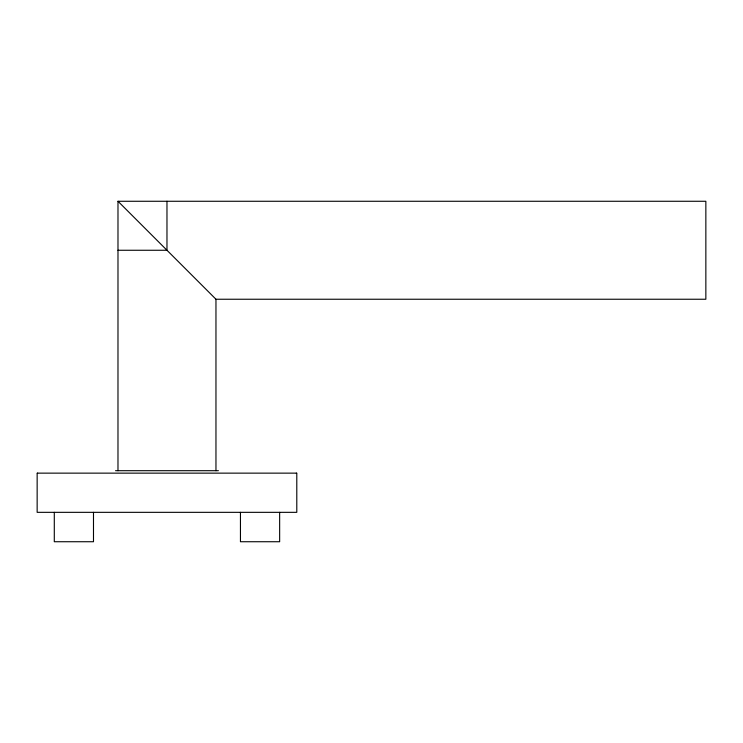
<?xml version="1.0" encoding="UTF-8"?>
<svg xmlns="http://www.w3.org/2000/svg" width="743" height="743" viewBox="0 0 743 743"><rect width="100%" height="100%" fill="white"/><g stroke="black" fill="none" stroke-linecap="round" stroke-linejoin="round"><path stroke-width="1.11" d="M37.642 473.142L37.15 473.635L37.15 512.336L296.791 512.336L296.791 473.635L296.299 473.142M117.979 201.269L705.85 201.269L705.85 299.243L215.962 299.243L117.988 201.269L117.979 470.709M117.979 250.261L166.971 250.261L166.971 201.269M115.537 470.7L218.405 470.7M37.15 473.142L296.791 473.142M279.647 512.336L279.647 541.731L240.453 541.731L240.453 512.336M215.962 299.243L215.962 470.709M93.488 512.336L93.488 541.731L54.295 541.731L54.295 512.336"/></g></svg>
